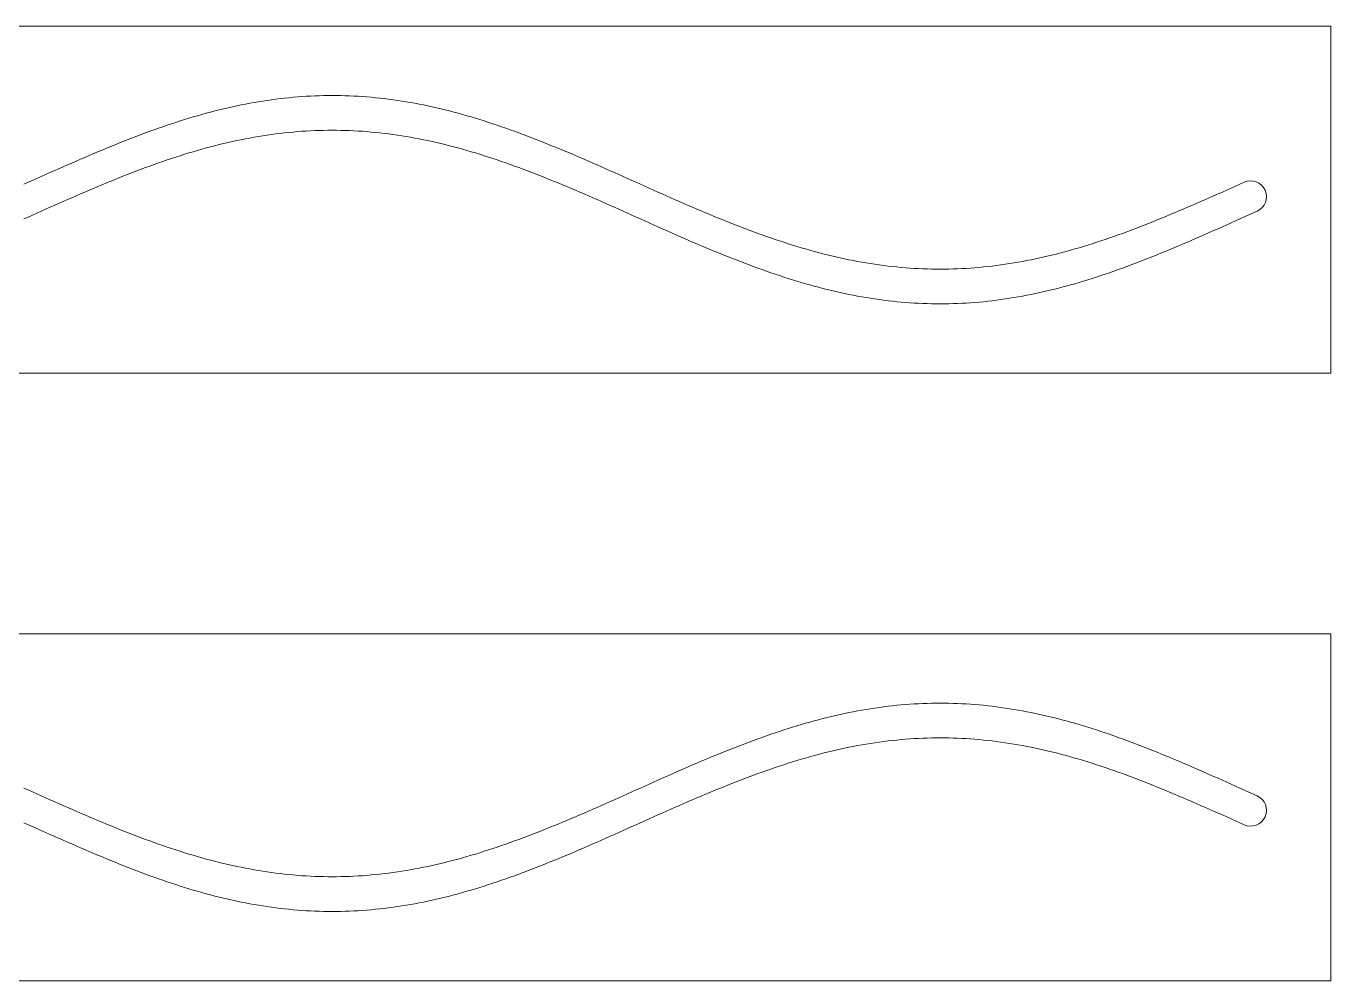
# Model space of a CAD drawing. Header units: millimetres. Extents: x 0 to 600, y -180 to 0.
# Drawn here: x 449.8 to 600, y -110 to 0 of the extents above; entities that cross this region are included whole.
import ezdxf

# ---------------------------------------------------------------- set-up
doc = ezdxf.new("R2010")
doc.units = ezdxf.units.MM
doc.layers.add('slider', color=2, linetype='CONTINUOUS', lineweight=0)

msp = doc.modelspace()

# ---------------------------------------------------------------- linework, layer by layer
at = {"layer": 'slider'}
for p, q in [((600, 0), (300, 0)), ((600, -40), (600, 0)), ((474.5, -9.08992), (475, -8.9903)), ((475, -8.9903), (475.5, -8.89521)), ((475.5, -8.89521), (476, -8.80471)), ((476, -8.80471), (476.5, -8.71884)), ((476.5, -8.71884), (477, -8.63764)), ((477, -8.63764), (477.5, -8.56116)), ((477.5, -8.56116), (478, -8.48943)), ((478, -8.48943), (478.5, -8.42248)), ((478.5, -8.42248), (479, -8.36036)), ((479, -8.36036), (479.5, -8.3031)), ((479.5, -8.3031), (480, -8.25071)), ((480, -8.25071), (480.5, -8.20324)), ((480.5, -8.20324), (481, -8.1607)), ((481, -8.1607), (481.5, -8.12311)), ((481.5, -8.12311), (482, -8.0905)), ((482, -8.0905), (482.5, -8.06287)), ((482.5, -8.06287), (483, -8.04025)), ((483, -8.04025), (483.5, -8.02265)), ((483.5, -8.02265), (484, -8.01007)), ((484, -8.01007), (484.5, -8.00252)), ((484.5, -8.00252), (485, -8)), ((485, -8), (485.5, -8.00252)), ((485.5, -8.00252), (486, -8.01007)), ((486, -8.01007), (486.5, -8.02265)), ((486.5, -8.02265), (487, -8.04026)), ((487, -8.04026), (487.5, -8.06288)), ((487.5, -8.06288), (488, -8.09051)), ((488, -8.09051), (488.5, -8.12312)), ((488.5, -8.12312), (489, -8.16071)), ((489, -8.16071), (489.5, -8.20325)), ((489.5, -8.20325), (490, -8.25073)), ((490, -8.25073), (490.5, -8.30312)), ((490.5, -8.30312), (491, -8.36038)), ((491, -8.36038), (491.5, -8.4225)), ((491.5, -8.4225), (492, -8.48945)), ((492, -8.48945), (492.5, -8.56118)), ((492.5, -8.56118), (493, -8.63767)), ((493, -8.63767), (493.5, -8.71887)), ((493.5, -8.71887), (494, -8.80474)), ((494, -8.80474), (494.5, -8.89524)), ((494.5, -8.89524), (495, -8.99033)), ((495, -8.99033), (495.5, -9.08996)), ((468.5, -10.6188), (469, -10.46927)), ((469, -10.46927), (469.5, -10.32354)), ((469.5, -10.32354), (470, -10.18167)), ((470, -10.18167), (470.5, -10.04374)), ((470.5, -10.04374), (471, -9.90982)), ((471, -9.90982), (471.5, -9.77997)), ((471.5, -9.77997), (472, -9.65425)), ((472, -9.65425), (472.5, -9.53275)), ((472.5, -9.53275), (473, -9.4155)), ((473, -9.4155), (473.5, -9.30258)), ((473.5, -9.30258), (474, -9.19403)), ((474, -9.19403), (474.5, -9.08992)), ((495.5, -9.08996), (496, -9.19407)), ((496, -9.19407), (496.5, -9.30261)), ((496.5, -9.30261), (497, -9.41554)), ((497, -9.41554), (497.5, -9.53278)), ((497.5, -9.53278), (498, -9.6543)), ((498, -9.6543), (498.5, -9.78001)), ((498.5, -9.78001), (499, -9.90986)), ((499, -9.90986), (499.5, -10.04379)), ((499.5, -10.04379), (500, -10.18172)), ((500, -10.18172), (500.5, -10.32359)), ((500.5, -10.32359), (501, -10.46932)), ((501, -10.46932), (501.5, -10.61885)), ((464, -12.12214), (464.5, -11.94209)), ((464.5, -11.94209), (465, -11.76509)), ((465, -11.76509), (465.5, -11.59123)), ((465.5, -11.59123), (466, -11.4206)), ((466, -11.4206), (466.5, -11.25328)), ((466.5, -11.25328), (467, -11.08936)), ((467, -11.08936), (467.5, -10.92892)), ((467.5, -10.92892), (468, -10.77204)), ((468, -10.77204), (468.5, -10.6188)), ((483.5, -12.02265), (484, -12.01007)), ((484, -12.01007), (484.5, -12.00252)), ((484.5, -12.00252), (485, -12)), ((485, -12), (485.5, -12.00252)), ((485.5, -12.00252), (486, -12.01007)), ((486, -12.01007), (486.5, -12.02265)), ((501.5, -10.61885), (502, -10.77209)), ((502, -10.77209), (502.5, -10.92897)), ((502.5, -10.92897), (503, -11.08941)), ((503, -11.08941), (503.5, -11.25334)), ((503.5, -11.25334), (504, -11.42066)), ((504, -11.42066), (504.5, -11.59129)), ((504.5, -11.59129), (505, -11.76515)), ((505, -11.76515), (505.5, -11.94215)), ((505.5, -11.94215), (506, -12.1222)), ((460, -13.66115), (460.5, -13.46009)), ((460.5, -13.46009), (461, -13.2613)), ((461, -13.2613), (461.5, -13.06491)), ((461.5, -13.06491), (462, -12.871)), ((462, -12.871), (462.5, -12.67967)), ((462.5, -12.67967), (463, -12.49102)), ((463, -12.49102), (463.5, -12.30514)), ((463.5, -12.30514), (464, -12.12214)), ((472.5, -13.53275), (473, -13.4155)), ((473, -13.4155), (473.5, -13.30258)), ((473.5, -13.30258), (474, -13.19403)), ((474, -13.19403), (474.5, -13.08992)), ((474.5, -13.08992), (475, -12.9903)), ((475, -12.9903), (475.5, -12.89521)), ((475.5, -12.89521), (476, -12.80471)), ((476, -12.80471), (476.5, -12.71884)), ((476.5, -12.71884), (477, -12.63764)), ((477, -12.63764), (477.5, -12.56116)), ((477.5, -12.56116), (478, -12.48943)), ((478, -12.48943), (478.5, -12.42248)), ((478.5, -12.42248), (479, -12.36036)), ((479, -12.36036), (479.5, -12.3031)), ((479.5, -12.3031), (480, -12.25071)), ((480, -12.25071), (480.5, -12.20324)), ((480.5, -12.20324), (481, -12.1607)), ((481, -12.1607), (481.5, -12.12311)), ((481.5, -12.12311), (482, -12.0905)), ((482, -12.0905), (482.5, -12.06287)), ((482.5, -12.06287), (483, -12.04025)), ((483, -12.04025), (483.5, -12.02265)), ((486.5, -12.02265), (487, -12.04026)), ((487, -12.04026), (487.5, -12.06288)), ((487.5, -12.06288), (488, -12.09051)), ((488, -12.09051), (488.5, -12.12312)), ((488.5, -12.12312), (489, -12.16071)), ((489, -12.16071), (489.5, -12.20325)), ((489.5, -12.20325), (490, -12.25073)), ((490, -12.25073), (490.5, -12.30312)), ((490.5, -12.30312), (491, -12.36038)), ((491, -12.36038), (491.5, -12.4225)), ((491.5, -12.4225), (492, -12.48945)), ((492, -12.48945), (492.5, -12.56118)), ((492.5, -12.56118), (493, -12.63767)), ((493, -12.63767), (493.5, -12.71887)), ((493.5, -12.71887), (494, -12.80474)), ((494, -12.80474), (494.5, -12.89524)), ((494.5, -12.89524), (495, -12.99033)), ((495, -12.99033), (495.5, -13.08996)), ((495.5, -13.08996), (496, -13.19407)), ((496, -13.19407), (496.5, -13.30261)), ((496.5, -13.30261), (497, -13.41554)), ((497, -13.41554), (497.5, -13.53278)), ((506, -12.1222), (506.5, -12.3052)), ((506.5, -12.3052), (507, -12.49108)), ((507, -12.49108), (507.5, -12.67973)), ((507.5, -12.67973), (508, -12.87106)), ((508, -12.87106), (508.5, -13.06497)), ((508.5, -13.06497), (509, -13.26137)), ((509, -13.26137), (509.5, -13.46015)), ((509.5, -13.46015), (510, -13.66122)), ((456.5, -15.124), (457, -14.90982)), ((457, -14.90982), (457.5, -14.6972)), ((457.5, -14.6972), (458, -14.48624)), ((458, -14.48624), (458.5, -14.27706)), ((458.5, -14.27706), (459, -14.06974)), ((459, -14.06974), (459.5, -13.86441)), ((459.5, -13.86441), (460, -13.66115)), ((467, -15.08936), (467.5, -14.92892)), ((467.5, -14.92892), (468, -14.77204)), ((468, -14.77204), (468.5, -14.6188)), ((468.5, -14.6188), (469, -14.46927)), ((469, -14.46927), (469.5, -14.32354)), ((469.5, -14.32354), (470, -14.18167)), ((470, -14.18167), (470.5, -14.04374)), ((470.5, -14.04374), (471, -13.90982)), ((471, -13.90982), (471.5, -13.77997)), ((471.5, -13.77997), (472, -13.65425)), ((472, -13.65425), (472.5, -13.53275)), ((497.5, -13.53278), (498, -13.6543)), ((498, -13.6543), (498.5, -13.78001)), ((498.5, -13.78001), (499, -13.90986)), ((499, -13.90986), (499.5, -14.04379)), ((499.5, -14.04379), (500, -14.18172)), ((500, -14.18172), (500.5, -14.32359)), ((500.5, -14.32359), (501, -14.46932)), ((501, -14.46932), (501.5, -14.61885)), ((501.5, -14.61885), (502, -14.77209)), ((502, -14.77209), (502.5, -14.92897)), ((502.5, -14.92897), (503, -15.08941)), ((510, -13.66122), (510.5, -13.86447)), ((510.5, -13.86447), (511, -14.06981)), ((511, -14.06981), (511.5, -14.27712)), ((511.5, -14.27712), (512, -14.48631)), ((512, -14.48631), (512.5, -14.69727)), ((512.5, -14.69727), (513, -14.90989)), ((513, -14.90989), (513.5, -15.12407)), ((453, -16.65766), (453.5, -16.43565)), ((453.5, -16.43565), (454, -16.21443)), ((454, -16.21443), (454.5, -15.9941)), ((454.5, -15.9941), (455, -15.77479)), ((455, -15.77479), (455.5, -15.55659)), ((455.5, -15.55659), (456, -15.33963)), ((456, -15.33963), (456.5, -15.124)), ((462.5, -16.67967), (463, -16.49102)), ((463, -16.49102), (463.5, -16.30514)), ((463.5, -16.30514), (464, -16.12214)), ((464, -16.12214), (464.5, -15.94209)), ((464.5, -15.94209), (465, -15.76509)), ((465, -15.76509), (465.5, -15.59123)), ((465.5, -15.59123), (466, -15.4206)), ((466, -15.4206), (466.5, -15.25328)), ((466.5, -15.25328), (467, -15.08936)), ((503, -15.08941), (503.5, -15.25334)), ((503.5, -15.25334), (504, -15.42066)), ((504, -15.42066), (504.5, -15.59129)), ((504.5, -15.59129), (505, -15.76515)), ((505, -15.76515), (505.5, -15.94215)), ((505.5, -15.94215), (506, -16.1222)), ((506, -16.1222), (506.5, -16.3052)), ((506.5, -16.3052), (507, -16.49108)), ((507, -16.49108), (507.5, -16.67973)), ((513.5, -15.12407), (514, -15.3397)), ((514, -15.3397), (514.5, -15.55666)), ((514.5, -15.55666), (515, -15.77486)), ((515, -15.77486), (515.5, -15.99417)), ((515.5, -15.99417), (516, -16.2145)), ((516, -16.2145), (516.5, -16.43572)), ((516.5, -16.43572), (517, -16.65774)), ((449.5, -18.224234), (450, -18)), ((450, -18), (450.5, -17.775619)), ((450.5, -17.775619), (451, -17.551351)), ((451, -17.551351), (451.5, -17.327308)), ((451.5, -17.327308), (452, -17.103605)), ((452, -17.103605), (452.5, -16.88035)), ((452.5, -16.88035), (453, -16.65766)), ((459, -18.06974), (459.5, -17.86441)), ((459.5, -17.86441), (460, -17.66115)), ((460, -17.66115), (460.5, -17.46009)), ((460.5, -17.46009), (461, -17.2613)), ((461, -17.2613), (461.5, -17.06491)), ((461.5, -17.06491), (462, -16.871)), ((462, -16.871), (462.5, -16.67967)), ((507.5, -16.67973), (508, -16.87106)), ((508, -16.87106), (508.5, -17.06497)), ((508.5, -17.06497), (509, -17.26137)), ((509, -17.26137), (509.5, -17.46015)), ((509.5, -17.46015), (510, -17.66122)), ((510, -17.66122), (510.5, -17.86447)), ((510.5, -17.86447), (511, -18.06981)), ((517, -16.65774), (517.5, -16.88043)), ((517.5, -16.88043), (518, -17.103678)), ((518, -17.103678), (518.5, -17.327382)), ((518.5, -17.327382), (519, -17.551424)), ((519, -17.551424), (519.5, -17.775692)), ((519.5, -17.775692), (520, -18.000073)), ((520, -18.000073), (520.5, -18.224455)), ((589.5, -18.224234), (590, -18)), ((455.5, -19.55659), (456, -19.33963)), ((456, -19.33963), (456.5, -19.124)), ((456.5, -19.124), (457, -18.90982)), ((457, -18.90982), (457.5, -18.6972)), ((457.5, -18.6972), (458, -18.48624)), ((458, -18.48624), (458.5, -18.27706)), ((458.5, -18.27706), (459, -18.06974)), ((511, -18.06981), (511.5, -18.27712)), ((511.5, -18.27712), (512, -18.48631)), ((512, -18.48631), (512.5, -18.69727)), ((512.5, -18.69727), (513, -18.90989)), ((513, -18.90989), (513.5, -19.12407)), ((513.5, -19.12407), (514, -19.3397)), ((514, -19.3397), (514.5, -19.55666)), ((520.5, -18.224455), (521, -18.448723)), ((521, -18.448723), (521.5, -18.672765)), ((521.5, -18.672765), (522, -18.896468)), ((522, -18.896468), (522.5, -19.11972)), ((522.5, -19.11972), (523, -19.34241)), ((523, -19.34241), (523.5, -19.56442)), ((586.5, -19.5642), (587, -19.34219)), ((587, -19.34219), (587.5, -19.1195)), ((587.5, -19.1195), (588, -18.896249)), ((588, -18.896249), (588.5, -18.672545)), ((588.5, -18.672545), (589, -18.448503)), ((589, -18.448503), (589.5, -18.224234)), ((452, -21.103605), (452.5, -20.88035)), ((452.5, -20.88035), (453, -20.65766)), ((453, -20.65766), (453.5, -20.43565)), ((453.5, -20.43565), (454, -20.21443)), ((454, -20.21443), (454.5, -19.9941)), ((454.5, -19.9941), (455, -19.77479)), ((455, -19.77479), (455.5, -19.55659)), ((514.5, -19.55666), (515, -19.77486)), ((515, -19.77486), (515.5, -19.99417)), ((515.5, -19.99417), (516, -20.2145)), ((516, -20.2145), (516.5, -20.43572)), ((516.5, -20.43572), (517, -20.65774)), ((517, -20.65774), (517.5, -20.88043)), ((517.5, -20.88043), (518, -21.103678)), ((523.5, -19.56442), (524, -19.78565)), ((524, -19.78565), (524.5, -20.00597)), ((524.5, -20.00597), (525, -20.22529)), ((525, -20.22529), (525.5, -20.44348)), ((525.5, -20.44348), (526, -20.66045)), ((526, -20.66045), (526.5, -20.87607)), ((526.5, -20.87607), (527, -21.09025)), ((583, -21.09004), (583.5, -20.87586)), ((583.5, -20.87586), (584, -20.66023)), ((584, -20.66023), (584.5, -20.44327)), ((584.5, -20.44327), (585, -20.22507)), ((585, -20.22507), (585.5, -20.00575)), ((585.5, -20.00575), (586, -19.78543)), ((586, -19.78543), (586.5, -19.5642)), ((449.5, -22.224234), (450, -22)), ((450, -22), (450.5, -21.775619)), ((450.5, -21.775619), (451, -21.551351)), ((451, -21.551351), (451.5, -21.327308)), ((451.5, -21.327308), (452, -21.103605)), ((518, -21.103678), (518.5, -21.327382)), ((518.5, -21.327382), (519, -21.551424)), ((519, -21.551424), (519.5, -21.775692)), ((519.5, -21.775692), (520, -22.000073)), ((520, -22.000073), (520.5, -22.224455)), ((520.5, -22.224455), (521, -22.448723)), ((521, -22.448723), (521.5, -22.672765)), ((527, -21.09025), (527.5, -21.30287)), ((527.5, -21.30287), (528, -21.51382)), ((528, -21.51382), (528.5, -21.72301)), ((528.5, -21.72301), (529, -21.93033)), ((529, -21.93033), (529.5, -22.13566)), ((529.5, -22.13566), (530, -22.33891)), ((530, -22.33891), (530.5, -22.53998)), ((579.5, -22.53978), (580, -22.33871)), ((580, -22.33871), (580.5, -22.13546)), ((580.5, -22.13546), (581, -21.93012)), ((581, -21.93012), (581.5, -21.72281)), ((581.5, -21.72281), (582, -21.51362)), ((582, -21.51362), (582.5, -21.30266)), ((582.5, -21.30266), (583, -21.09004)), ((588.5, -22.672545), (589, -22.448503)), ((589, -22.448503), (589.5, -22.224234)), ((589.5, -22.224234), (591.493495, -21.330215)), ((521.5, -22.672765), (522, -22.896468)), ((522, -22.896468), (522.5, -23.11972)), ((522.5, -23.11972), (523, -23.34241)), ((523, -23.34241), (523.5, -23.56442)), ((523.5, -23.56442), (524, -23.78565)), ((524, -23.78565), (524.5, -24.00597)), ((524.5, -24.00597), (525, -24.22529)), ((530.5, -22.53998), (531, -22.73876)), ((531, -22.73876), (531.5, -22.93516)), ((531.5, -22.93516), (532, -23.12907)), ((532, -23.12907), (532.5, -23.32039)), ((532.5, -23.32039), (533, -23.50904)), ((533, -23.50904), (533.5, -23.69492)), ((533.5, -23.69492), (534, -23.87792)), ((534, -23.87792), (534.5, -24.05797)), ((575.5, -24.0578), (576, -23.87775)), ((576, -23.87775), (576.5, -23.69474)), ((576.5, -23.69474), (577, -23.50886)), ((577, -23.50886), (577.5, -23.32021)), ((577.5, -23.32021), (578, -23.12888)), ((578, -23.12888), (578.5, -22.93496)), ((578.5, -22.93496), (579, -22.73857)), ((579, -22.73857), (579.5, -22.53978)), ((585, -24.22507), (585.5, -24.00575)), ((585.5, -24.00575), (586, -23.78543)), ((586, -23.78543), (586.5, -23.5642)), ((586.5, -23.5642), (587, -23.34219)), ((587, -23.34219), (587.5, -23.1195)), ((587.5, -23.1195), (588, -22.896249)), ((588, -22.896249), (588.5, -22.672545)), ((525, -24.22529), (525.5, -24.44348)), ((525.5, -24.44348), (526, -24.66045)), ((526, -24.66045), (526.5, -24.87607)), ((526.5, -24.87607), (527, -25.09025)), ((527, -25.09025), (527.5, -25.30287)), ((527.5, -25.30287), (528, -25.51382)), ((528, -25.51382), (528.5, -25.72301)), ((534.5, -24.05797), (535, -24.23497)), ((535, -24.23497), (535.5, -24.40883)), ((535.5, -24.40883), (536, -24.57946)), ((536, -24.57946), (536.5, -24.74677)), ((536.5, -24.74677), (537, -24.91069)), ((537, -24.91069), (537.5, -25.07113)), ((537.5, -25.07113), (538, -25.22801)), ((538, -25.22801), (538.5, -25.38125)), ((538.5, -25.38125), (539, -25.53078)), ((539, -25.53078), (539.5, -25.67651)), ((570.5, -25.67637), (571, -25.53063)), ((571, -25.53063), (571.5, -25.3811)), ((571.5, -25.3811), (572, -25.22786)), ((572, -25.22786), (572.5, -25.07098)), ((572.5, -25.07098), (573, -24.91053)), ((573, -24.91053), (573.5, -24.74661)), ((573.5, -24.74661), (574, -24.57929)), ((574, -24.57929), (574.5, -24.40866)), ((574.5, -24.40866), (575, -24.2348)), ((575, -24.2348), (575.5, -24.0578)), ((581.5, -25.72281), (582, -25.51362)), ((582, -25.51362), (582.5, -25.30266)), ((582.5, -25.30266), (583, -25.09004)), ((583, -25.09004), (583.5, -24.87586)), ((583.5, -24.87586), (584, -24.66023)), ((584, -24.66023), (584.5, -24.44327)), ((584.5, -24.44327), (585, -24.22507)), ((528.5, -25.72301), (529, -25.93033)), ((529, -25.93033), (529.5, -26.13566)), ((529.5, -26.13566), (530, -26.33891)), ((530, -26.33891), (530.5, -26.53998)), ((530.5, -26.53998), (531, -26.73876)), ((531, -26.73876), (531.5, -26.93516)), ((531.5, -26.93516), (532, -27.12907)), ((539.5, -25.67651), (540, -25.81837)), ((540, -25.81837), (540.5, -25.9563)), ((540.5, -25.9563), (541, -26.09023)), ((541, -26.09023), (541.5, -26.22008)), ((541.5, -26.22008), (542, -26.34579)), ((542, -26.34579), (542.5, -26.46729)), ((542.5, -26.46729), (543, -26.58454)), ((543, -26.58454), (543.5, -26.69746)), ((543.5, -26.69746), (544, -26.806)), ((544, -26.806), (544.5, -26.91011)), ((544.5, -26.91011), (545, -27.00973)), ((545, -27.00973), (545.5, -27.10482)), ((564.5, -27.10473), (565, -27.00964)), ((565, -27.00964), (565.5, -26.91001)), ((565.5, -26.91001), (566, -26.8059)), ((566, -26.8059), (566.5, -26.69735)), ((566.5, -26.69735), (567, -26.58442)), ((567, -26.58442), (567.5, -26.46718)), ((567.5, -26.46718), (568, -26.34566)), ((568, -26.34566), (568.5, -26.21995)), ((568.5, -26.21995), (569, -26.0901)), ((569, -26.0901), (569.5, -25.95617)), ((569.5, -25.95617), (570, -25.81824)), ((570, -25.81824), (570.5, -25.67637)), ((578, -27.12888), (578.5, -26.93496)), ((578.5, -26.93496), (579, -26.73857)), ((579, -26.73857), (579.5, -26.53978)), ((579.5, -26.53978), (580, -26.33871)), ((580, -26.33871), (580.5, -26.13546)), ((580.5, -26.13546), (581, -25.93012)), ((581, -25.93012), (581.5, -25.72281)), ((532, -27.12907), (532.5, -27.32039)), ((532.5, -27.32039), (533, -27.50904)), ((533, -27.50904), (533.5, -27.69492)), ((533.5, -27.69492), (534, -27.87792)), ((534, -27.87792), (534.5, -28.05797)), ((534.5, -28.05797), (535, -28.23497)), ((535, -28.23497), (535.5, -28.40883)), ((535.5, -28.40883), (536, -28.57946)), ((545.5, -27.10482), (546, -27.19532)), ((546, -27.19532), (546.5, -27.28119)), ((546.5, -27.28119), (547, -27.36238)), ((547, -27.36238), (547.5, -27.43887)), ((547.5, -27.43887), (548, -27.5106)), ((548, -27.5106), (548.5, -27.57754)), ((548.5, -27.57754), (549, -27.63966)), ((549, -27.63966), (549.5, -27.69692)), ((549.5, -27.69692), (550, -27.7493)), ((550, -27.7493), (550.5, -27.79678)), ((550.5, -27.79678), (551, -27.83931)), ((551, -27.83931), (551.5, -27.8769)), ((551.5, -27.8769), (552, -27.90951)), ((552, -27.90951), (552.5, -27.93713)), ((552.5, -27.93713), (553, -27.95975)), ((553, -27.95975), (553.5, -27.97736)), ((553.5, -27.97736), (554, -27.98994)), ((554, -27.98994), (554.5, -27.99748)), ((554.5, -27.99748), (555, -28)), ((555, -28), (555.5, -27.99748)), ((555.5, -27.99748), (556, -27.98993)), ((556, -27.98993), (556.5, -27.97734)), ((556.5, -27.97734), (557, -27.95973)), ((557, -27.95973), (557.5, -27.93711)), ((557.5, -27.93711), (558, -27.90948)), ((558, -27.90948), (558.5, -27.87687)), ((558.5, -27.87687), (559, -27.83928)), ((559, -27.83928), (559.5, -27.79673)), ((559.5, -27.79673), (560, -27.74925)), ((560, -27.74925), (560.5, -27.69687)), ((560.5, -27.69687), (561, -27.6396)), ((561, -27.6396), (561.5, -27.57747)), ((561.5, -27.57747), (562, -27.51053)), ((562, -27.51053), (562.5, -27.43879)), ((562.5, -27.43879), (563, -27.36231)), ((563, -27.36231), (563.5, -27.28111)), ((563.5, -27.28111), (564, -27.19523)), ((564, -27.19523), (564.5, -27.10473)), ((574, -28.57929), (574.5, -28.40866)), ((574.5, -28.40866), (575, -28.2348)), ((575, -28.2348), (575.5, -28.0578)), ((575.5, -28.0578), (576, -27.87775)), ((576, -27.87775), (576.5, -27.69474)), ((576.5, -27.69474), (577, -27.50886)), ((577, -27.50886), (577.5, -27.32021)), ((577.5, -27.32021), (578, -27.12888)), ((536, -28.57946), (536.5, -28.74677)), ((536.5, -28.74677), (537, -28.91069)), ((537, -28.91069), (537.5, -29.07113)), ((537.5, -29.07113), (538, -29.22801)), ((538, -29.22801), (538.5, -29.38125)), ((538.5, -29.38125), (539, -29.53078)), ((539, -29.53078), (539.5, -29.67651)), ((539.5, -29.67651), (540, -29.81837)), ((540, -29.81837), (540.5, -29.9563)), ((540.5, -29.9563), (541, -30.09023)), ((569, -30.0901), (569.5, -29.95617)), ((569.5, -29.95617), (570, -29.81824)), ((570, -29.81824), (570.5, -29.67637)), ((570.5, -29.67637), (571, -29.53063)), ((571, -29.53063), (571.5, -29.3811)), ((571.5, -29.3811), (572, -29.22786)), ((572, -29.22786), (572.5, -29.07098)), ((572.5, -29.07098), (573, -28.91053)), ((573, -28.91053), (573.5, -28.74661)), ((573.5, -28.74661), (574, -28.57929)), ((541, -30.09023), (541.5, -30.22008)), ((541.5, -30.22008), (542, -30.34579)), ((542, -30.34579), (542.5, -30.46729)), ((542.5, -30.46729), (543, -30.58454)), ((543, -30.58454), (543.5, -30.69746)), ((543.5, -30.69746), (544, -30.806)), ((544, -30.806), (544.5, -30.91011)), ((544.5, -30.91011), (545, -31.00973)), ((545, -31.00973), (545.5, -31.10482)), ((545.5, -31.10482), (546, -31.19532)), ((546, -31.19532), (546.5, -31.28119)), ((546.5, -31.28119), (547, -31.36238)), ((547, -31.36238), (547.5, -31.43887)), ((547.5, -31.43887), (548, -31.5106)), ((548, -31.5106), (548.5, -31.57754)), ((561.5, -31.57747), (562, -31.51053)), ((562, -31.51053), (562.5, -31.43879)), ((562.5, -31.43879), (563, -31.36231)), ((563, -31.36231), (563.5, -31.28111)), ((563.5, -31.28111), (564, -31.19523)), ((564, -31.19523), (564.5, -31.10473)), ((564.5, -31.10473), (565, -31.00964)), ((565, -31.00964), (565.5, -30.91001)), ((565.5, -30.91001), (566, -30.8059)), ((566, -30.8059), (566.5, -30.69735)), ((566.5, -30.69735), (567, -30.58442)), ((567, -30.58442), (567.5, -30.46718)), ((567.5, -30.46718), (568, -30.34566)), ((568, -30.34566), (568.5, -30.21995)), ((568.5, -30.21995), (569, -30.0901)), ((548.5, -31.57754), (549, -31.63966)), ((549, -31.63966), (549.5, -31.69692)), ((549.5, -31.69692), (550, -31.7493)), ((550, -31.7493), (550.5, -31.79678)), ((550.5, -31.79678), (551, -31.83931)), ((551, -31.83931), (551.5, -31.8769)), ((551.5, -31.8769), (552, -31.90951)), ((552, -31.90951), (552.5, -31.93713)), ((552.5, -31.93713), (553, -31.95975)), ((553, -31.95975), (553.5, -31.97736)), ((553.5, -31.97736), (554, -31.98994)), ((554, -31.98994), (554.5, -31.99748)), ((554.5, -31.99748), (555, -32)), ((555, -32), (555.5, -31.99748)), ((555.5, -31.99748), (556, -31.98993)), ((556, -31.98993), (556.5, -31.97734)), ((556.5, -31.97734), (557, -31.95973)), ((557, -31.95973), (557.5, -31.93711)), ((557.5, -31.93711), (558, -31.90948)), ((558, -31.90948), (558.5, -31.87687)), ((558.5, -31.87687), (559, -31.83928)), ((559, -31.83928), (559.5, -31.79673)), ((559.5, -31.79673), (560, -31.74925)), ((560, -31.74925), (560.5, -31.69687)), ((560.5, -31.69687), (561, -31.6396)), ((561, -31.6396), (561.5, -31.57747)), ((300, -40), (600, -40)), ((600, -70), (300, -70)), ((600, -110), (600, -70)), ((551, -78.16069), (551.5, -78.1231)), ((551.5, -78.1231), (552, -78.09049)), ((552, -78.09049), (552.5, -78.06287)), ((552.5, -78.06287), (553, -78.04025)), ((553, -78.04025), (553.5, -78.02264)), ((553.5, -78.02264), (554, -78.01006)), ((554, -78.01006), (554.5, -78.00252)), ((554.5, -78.00252), (555, -78)), ((555, -78), (555.5, -78.00252)), ((555.5, -78.00252), (556, -78.01007)), ((556, -78.01007), (556.5, -78.02266)), ((556.5, -78.02266), (557, -78.04027)), ((557, -78.04027), (557.5, -78.06289)), ((557.5, -78.06289), (558, -78.09052)), ((558, -78.09052), (558.5, -78.12313)), ((558.5, -78.12313), (559, -78.16072)), ((542, -79.65421), (542.5, -79.53271)), ((542.5, -79.53271), (543, -79.41546)), ((543, -79.41546), (543.5, -79.30254)), ((543.5, -79.30254), (544, -79.194)), ((544, -79.194), (544.5, -79.08989)), ((544.5, -79.08989), (545, -78.99027)), ((545, -78.99027), (545.5, -78.89518)), ((545.5, -78.89518), (546, -78.80468)), ((546, -78.80468), (546.5, -78.71881)), ((546.5, -78.71881), (547, -78.63762)), ((547, -78.63762), (547.5, -78.56113)), ((547.5, -78.56113), (548, -78.4894)), ((548, -78.4894), (548.5, -78.42246)), ((548.5, -78.42246), (549, -78.36034)), ((549, -78.36034), (549.5, -78.30308)), ((549.5, -78.30308), (550, -78.2507)), ((550, -78.2507), (550.5, -78.20322)), ((550.5, -78.20322), (551, -78.16069)), ((559, -78.16072), (559.5, -78.20327)), ((559.5, -78.20327), (560, -78.25075)), ((560, -78.25075), (560.5, -78.30313)), ((560.5, -78.30313), (561, -78.3604)), ((561, -78.3604), (561.5, -78.42253)), ((561.5, -78.42253), (562, -78.48947)), ((562, -78.48947), (562.5, -78.56121)), ((562.5, -78.56121), (563, -78.63769)), ((563, -78.63769), (563.5, -78.71889)), ((563.5, -78.71889), (564, -78.80477)), ((564, -78.80477), (564.5, -78.89527)), ((564.5, -78.89527), (565, -78.99036)), ((565, -78.99036), (565.5, -79.08999)), ((565.5, -79.08999), (566, -79.1941)), ((566, -79.1941), (566.5, -79.30265)), ((566.5, -79.30265), (567, -79.41558)), ((567, -79.41558), (567.5, -79.53282)), ((567.5, -79.53282), (568, -79.65434)), ((536.5, -81.25323), (537, -81.08931)), ((537, -81.08931), (537.5, -80.92887)), ((537.5, -80.92887), (538, -80.77199)), ((538, -80.77199), (538.5, -80.61875)), ((538.5, -80.61875), (539, -80.46922)), ((539, -80.46922), (539.5, -80.32349)), ((539.5, -80.32349), (540, -80.18163)), ((540, -80.18163), (540.5, -80.0437)), ((540.5, -80.0437), (541, -79.90977)), ((541, -79.90977), (541.5, -79.77992)), ((541.5, -79.77992), (542, -79.65421)), ((568, -79.65434), (568.5, -79.78005)), ((568.5, -79.78005), (569, -79.9099)), ((569, -79.9099), (569.5, -80.04383)), ((569.5, -80.04383), (570, -80.18176)), ((570, -80.18176), (570.5, -80.32363)), ((570.5, -80.32363), (571, -80.46937)), ((571, -80.46937), (571.5, -80.6189)), ((571.5, -80.6189), (572, -80.77214)), ((572, -80.77214), (572.5, -80.92902)), ((572.5, -80.92902), (573, -81.08947)), ((573, -81.08947), (573.5, -81.25339)), ((532.5, -82.67961), (533, -82.49096)), ((533, -82.49096), (533.5, -82.30508)), ((533.5, -82.30508), (534, -82.12208)), ((534, -82.12208), (534.5, -81.94203)), ((534.5, -81.94203), (535, -81.76503)), ((535, -81.76503), (535.5, -81.59117)), ((535.5, -81.59117), (536, -81.42054)), ((536, -81.42054), (536.5, -81.25323)), ((547, -82.63762), (547.5, -82.56113)), ((547.5, -82.56113), (548, -82.4894)), ((548, -82.4894), (548.5, -82.42246)), ((548.5, -82.42246), (549, -82.36034)), ((549, -82.36034), (549.5, -82.30308)), ((549.5, -82.30308), (550, -82.2507)), ((550, -82.2507), (550.5, -82.20322)), ((550.5, -82.20322), (551, -82.16069)), ((551, -82.16069), (551.5, -82.1231)), ((551.5, -82.1231), (552, -82.09049)), ((552, -82.09049), (552.5, -82.06287)), ((552.5, -82.06287), (553, -82.04025)), ((553, -82.04025), (553.5, -82.02264)), ((553.5, -82.02264), (554, -82.01006)), ((554, -82.01006), (554.5, -82.00252)), ((554.5, -82.00252), (555, -82)), ((555, -82), (555.5, -82.00252)), ((555.5, -82.00252), (556, -82.01007)), ((556, -82.01007), (556.5, -82.02266)), ((556.5, -82.02266), (557, -82.04027)), ((557, -82.04027), (557.5, -82.06289)), ((557.5, -82.06289), (558, -82.09052)), ((558, -82.09052), (558.5, -82.12313)), ((558.5, -82.12313), (559, -82.16072)), ((559, -82.16072), (559.5, -82.20327)), ((559.5, -82.20327), (560, -82.25075)), ((560, -82.25075), (560.5, -82.30313)), ((560.5, -82.30313), (561, -82.3604)), ((561, -82.3604), (561.5, -82.42253)), ((561.5, -82.42253), (562, -82.48947)), ((562, -82.48947), (562.5, -82.56121)), ((562.5, -82.56121), (563, -82.63769)), ((573.5, -81.25339), (574, -81.42071)), ((574, -81.42071), (574.5, -81.59134)), ((574.5, -81.59134), (575, -81.7652)), ((575, -81.7652), (575.5, -81.9422)), ((575.5, -81.9422), (576, -82.12225)), ((576, -82.12225), (576.5, -82.30526)), ((576.5, -82.30526), (577, -82.49114)), ((577, -82.49114), (577.5, -82.67979)), ((528.5, -84.27699), (529, -84.06967)), ((529, -84.06967), (529.5, -83.86434)), ((529.5, -83.86434), (530, -83.66109)), ((530, -83.66109), (530.5, -83.46002)), ((530.5, -83.46002), (531, -83.26124)), ((531, -83.26124), (531.5, -83.06484)), ((531.5, -83.06484), (532, -82.87093)), ((532, -82.87093), (532.5, -82.67961)), ((540, -84.18163), (540.5, -84.0437)), ((540.5, -84.0437), (541, -83.90977)), ((541, -83.90977), (541.5, -83.77992)), ((541.5, -83.77992), (542, -83.65421)), ((542, -83.65421), (542.5, -83.53271)), ((542.5, -83.53271), (543, -83.41546)), ((543, -83.41546), (543.5, -83.30254)), ((543.5, -83.30254), (544, -83.194)), ((544, -83.194), (544.5, -83.08989)), ((544.5, -83.08989), (545, -82.99027)), ((545, -82.99027), (545.5, -82.89518)), ((545.5, -82.89518), (546, -82.80468)), ((546, -82.80468), (546.5, -82.71881)), ((546.5, -82.71881), (547, -82.63762)), ((563, -82.63769), (563.5, -82.71889)), ((563.5, -82.71889), (564, -82.80477)), ((564, -82.80477), (564.5, -82.89527)), ((564.5, -82.89527), (565, -82.99036)), ((565, -82.99036), (565.5, -83.08999)), ((565.5, -83.08999), (566, -83.1941)), ((566, -83.1941), (566.5, -83.30265)), ((566.5, -83.30265), (567, -83.41558)), ((567, -83.41558), (567.5, -83.53282)), ((567.5, -83.53282), (568, -83.65434)), ((568, -83.65434), (568.5, -83.78005)), ((568.5, -83.78005), (569, -83.9099)), ((569, -83.9099), (569.5, -84.04383)), ((569.5, -84.04383), (570, -84.18176)), ((577.5, -82.67979), (578, -82.87112)), ((578, -82.87112), (578.5, -83.06504)), ((578.5, -83.06504), (579, -83.26143)), ((579, -83.26143), (579.5, -83.46022)), ((579.5, -83.46022), (580, -83.66129)), ((580, -83.66129), (580.5, -83.86454)), ((580.5, -83.86454), (581, -84.06988)), ((581, -84.06988), (581.5, -84.27719)), ((525, -85.77471), (525.5, -85.55652)), ((525.5, -85.55652), (526, -85.33955)), ((526, -85.33955), (526.5, -85.12393)), ((526.5, -85.12393), (527, -84.90975)), ((527, -84.90975), (527.5, -84.69713)), ((527.5, -84.69713), (528, -84.48618)), ((528, -84.48618), (528.5, -84.27699)), ((535, -85.76503), (535.5, -85.59117)), ((535.5, -85.59117), (536, -85.42054)), ((536, -85.42054), (536.5, -85.25323)), ((536.5, -85.25323), (537, -85.08931)), ((537, -85.08931), (537.5, -84.92887)), ((537.5, -84.92887), (538, -84.77199)), ((538, -84.77199), (538.5, -84.61875)), ((538.5, -84.61875), (539, -84.46922)), ((539, -84.46922), (539.5, -84.32349)), ((539.5, -84.32349), (540, -84.18163)), ((570, -84.18176), (570.5, -84.32363)), ((570.5, -84.32363), (571, -84.46937)), ((571, -84.46937), (571.5, -84.6189)), ((571.5, -84.6189), (572, -84.77214)), ((572, -84.77214), (572.5, -84.92902)), ((572.5, -84.92902), (573, -85.08947)), ((573, -85.08947), (573.5, -85.25339)), ((573.5, -85.25339), (574, -85.42071)), ((574, -85.42071), (574.5, -85.59134)), ((574.5, -85.59134), (575, -85.7652)), ((581.5, -84.27719), (582, -84.48638)), ((582, -84.48638), (582.5, -84.69734)), ((582.5, -84.69734), (583, -84.90996)), ((583, -84.90996), (583.5, -85.12414)), ((583.5, -85.12414), (584, -85.33977)), ((584, -85.33977), (584.5, -85.55673)), ((584.5, -85.55673), (585, -85.77493)), ((521.5, -87.327235), (522, -87.103532)), ((522, -87.103532), (522.5, -86.88028)), ((522.5, -86.88028), (523, -86.65759)), ((523, -86.65759), (523.5, -86.43558)), ((523.5, -86.43558), (524, -86.21435)), ((524, -86.21435), (524.5, -85.99403)), ((524.5, -85.99403), (525, -85.77471)), ((531, -87.26124), (531.5, -87.06484)), ((531.5, -87.06484), (532, -86.87093)), ((532, -86.87093), (532.5, -86.67961)), ((532.5, -86.67961), (533, -86.49096)), ((533, -86.49096), (533.5, -86.30508)), ((533.5, -86.30508), (534, -86.12208)), ((534, -86.12208), (534.5, -85.94203)), ((534.5, -85.94203), (535, -85.76503)), ((575, -85.7652), (575.5, -85.9422)), ((575.5, -85.9422), (576, -86.12225)), ((576, -86.12225), (576.5, -86.30526)), ((576.5, -86.30526), (577, -86.49114)), ((577, -86.49114), (577.5, -86.67979)), ((577.5, -86.67979), (578, -86.87112)), ((578, -86.87112), (578.5, -87.06504)), ((578.5, -87.06504), (579, -87.26143)), ((585, -85.77493), (585.5, -85.99425)), ((585.5, -85.99425), (586, -86.21457)), ((586, -86.21457), (586.5, -86.4358)), ((586.5, -86.4358), (587, -86.65781)), ((587, -86.65781), (587.5, -86.8805)), ((587.5, -86.8805), (588, -87.103751)), ((588, -87.103751), (588.5, -87.327455)), ((449.5, -87.775766), (450, -88)), ((450, -88), (450.5, -88.224381)), ((450.5, -88.224381), (451, -88.448649)), ((451, -88.448649), (451.5, -88.672692)), ((518.5, -88.672618), (519, -88.448576)), ((519, -88.448576), (519.5, -88.224308)), ((519.5, -88.224308), (520, -87.999927)), ((520, -87.999927), (520.5, -87.775545)), ((520.5, -87.775545), (521, -87.551277)), ((521, -87.551277), (521.5, -87.327235)), ((527.5, -88.69713), (528, -88.48618)), ((528, -88.48618), (528.5, -88.27699)), ((528.5, -88.27699), (529, -88.06967)), ((529, -88.06967), (529.5, -87.86434)), ((529.5, -87.86434), (530, -87.66109)), ((530, -87.66109), (530.5, -87.46002)), ((530.5, -87.46002), (531, -87.26124)), ((579, -87.26143), (579.5, -87.46022)), ((579.5, -87.46022), (580, -87.66129)), ((580, -87.66129), (580.5, -87.86454)), ((580.5, -87.86454), (581, -88.06988)), ((581, -88.06988), (581.5, -88.27719)), ((581.5, -88.27719), (582, -88.48638)), ((582, -88.48638), (582.5, -88.69734)), ((588.5, -87.327455), (589, -87.551497)), ((589, -87.551497), (589.5, -87.775766)), ((589.5, -87.775766), (591.493495, -88.669785)), ((451.5, -88.672692), (452, -88.896395)), ((452, -88.896395), (452.5, -89.11965)), ((452.5, -89.11965), (453, -89.34234)), ((453, -89.34234), (453.5, -89.56435)), ((453.5, -89.56435), (454, -89.78557)), ((454, -89.78557), (454.5, -90.0059)), ((454.5, -90.0059), (455, -90.22521)), ((515, -90.22514), (515.5, -90.00583)), ((515.5, -90.00583), (516, -89.7855)), ((516, -89.7855), (516.5, -89.56428)), ((516.5, -89.56428), (517, -89.34226)), ((517, -89.34226), (517.5, -89.11957)), ((517.5, -89.11957), (518, -88.896322)), ((518, -88.896322), (518.5, -88.672618)), ((524, -90.21435), (524.5, -89.99403)), ((524.5, -89.99403), (525, -89.77471)), ((525, -89.77471), (525.5, -89.55652)), ((525.5, -89.55652), (526, -89.33955)), ((526, -89.33955), (526.5, -89.12393)), ((526.5, -89.12393), (527, -88.90975)), ((527, -88.90975), (527.5, -88.69713)), ((582.5, -88.69734), (583, -88.90996)), ((583, -88.90996), (583.5, -89.12414)), ((583.5, -89.12414), (584, -89.33977)), ((584, -89.33977), (584.5, -89.55673)), ((584.5, -89.55673), (585, -89.77493)), ((585, -89.77493), (585.5, -89.99425)), ((585.5, -89.99425), (586, -90.21457)), ((455, -90.22521), (455.5, -90.44341)), ((455.5, -90.44341), (456, -90.66037)), ((456, -90.66037), (456.5, -90.876)), ((456.5, -90.876), (457, -91.09018)), ((457, -91.09018), (457.5, -91.3028)), ((457.5, -91.3028), (458, -91.51376)), ((458, -91.51376), (458.5, -91.72294)), ((511.5, -91.72288), (512, -91.51369)), ((512, -91.51369), (512.5, -91.30273)), ((512.5, -91.30273), (513, -91.09011)), ((513, -91.09011), (513.5, -90.87593)), ((513.5, -90.87593), (514, -90.6603)), ((514, -90.6603), (514.5, -90.44334)), ((514.5, -90.44334), (515, -90.22514)), ((520.5, -91.775545), (521, -91.551277)), ((521, -91.551277), (521.5, -91.327235)), ((521.5, -91.327235), (522, -91.103532)), ((522, -91.103532), (522.5, -90.88028)), ((522.5, -90.88028), (523, -90.65759)), ((523, -90.65759), (523.5, -90.43558)), ((523.5, -90.43558), (524, -90.21435)), ((586, -90.21457), (586.5, -90.4358)), ((586.5, -90.4358), (587, -90.65781)), ((587, -90.65781), (587.5, -90.8805)), ((587.5, -90.8805), (588, -91.103751)), ((588, -91.103751), (588.5, -91.327455)), ((588.5, -91.327455), (589, -91.551497)), ((589, -91.551497), (589.5, -91.775766)), ((449.5, -91.775766), (450, -92)), ((450, -92), (450.5, -92.224381)), ((450.5, -92.224381), (451, -92.448649)), ((451, -92.448649), (451.5, -92.672692)), ((451.5, -92.672692), (452, -92.896395)), ((452, -92.896395), (452.5, -93.11965)), ((452.5, -93.11965), (453, -93.34234)), ((458.5, -91.72294), (459, -91.93026)), ((459, -91.93026), (459.5, -92.13559)), ((459.5, -92.13559), (460, -92.33885)), ((460, -92.33885), (460.5, -92.53991)), ((460.5, -92.53991), (461, -92.7387)), ((461, -92.7387), (461.5, -92.93509)), ((461.5, -92.93509), (462, -93.129)), ((462, -93.129), (462.5, -93.32033)), ((507.5, -93.32027), (508, -93.12894)), ((508, -93.12894), (508.5, -92.93503)), ((508.5, -92.93503), (509, -92.73863)), ((509, -92.73863), (509.5, -92.53985)), ((509.5, -92.53985), (510, -92.33878)), ((510, -92.33878), (510.5, -92.13553)), ((510.5, -92.13553), (511, -91.93019)), ((511, -91.93019), (511.5, -91.72288)), ((517, -93.34226), (517.5, -93.11957)), ((517.5, -93.11957), (518, -92.896322)), ((518, -92.896322), (518.5, -92.672618)), ((518.5, -92.672618), (519, -92.448576)), ((519, -92.448576), (519.5, -92.224308)), ((519.5, -92.224308), (520, -91.999927)), ((520, -91.999927), (520.5, -91.775545)), ((589.5, -91.775766), (590, -92)), ((453, -93.34234), (453.5, -93.56435)), ((453.5, -93.56435), (454, -93.78557)), ((454, -93.78557), (454.5, -94.0059)), ((454.5, -94.0059), (455, -94.22521)), ((455, -94.22521), (455.5, -94.44341)), ((455.5, -94.44341), (456, -94.66037)), ((462.5, -93.32033), (463, -93.50898)), ((463, -93.50898), (463.5, -93.69486)), ((463.5, -93.69486), (464, -93.87786)), ((464, -93.87786), (464.5, -94.05791)), ((464.5, -94.05791), (465, -94.23491)), ((465, -94.23491), (465.5, -94.40877)), ((465.5, -94.40877), (466, -94.5794)), ((466, -94.5794), (466.5, -94.74672)), ((503.5, -94.74666), (504, -94.57934)), ((504, -94.57934), (504.5, -94.40871)), ((504.5, -94.40871), (505, -94.23485)), ((505, -94.23485), (505.5, -94.05785)), ((505.5, -94.05785), (506, -93.8778)), ((506, -93.8778), (506.5, -93.6948)), ((506.5, -93.6948), (507, -93.50892)), ((507, -93.50892), (507.5, -93.32027)), ((514, -94.6603), (514.5, -94.44334)), ((514.5, -94.44334), (515, -94.22514)), ((515, -94.22514), (515.5, -94.00583)), ((515.5, -94.00583), (516, -93.7855)), ((516, -93.7855), (516.5, -93.56428)), ((516.5, -93.56428), (517, -93.34226)), ((456, -94.66037), (456.5, -94.876)), ((456.5, -94.876), (457, -95.09018)), ((457, -95.09018), (457.5, -95.3028)), ((457.5, -95.3028), (458, -95.51376)), ((458, -95.51376), (458.5, -95.72294)), ((458.5, -95.72294), (459, -95.93026)), ((459, -95.93026), (459.5, -96.13559)), ((459.5, -96.13559), (460, -96.33885)), ((466.5, -94.74672), (467, -94.91064)), ((467, -94.91064), (467.5, -95.07108)), ((467.5, -95.07108), (468, -95.22796)), ((468, -95.22796), (468.5, -95.3812)), ((468.5, -95.3812), (469, -95.53073)), ((469, -95.53073), (469.5, -95.67646)), ((469.5, -95.67646), (470, -95.81833)), ((470, -95.81833), (470.5, -95.95626)), ((470.5, -95.95626), (471, -96.09018)), ((471, -96.09018), (471.5, -96.22003)), ((498.5, -96.21999), (499, -96.09014)), ((499, -96.09014), (499.5, -95.95621)), ((499.5, -95.95621), (500, -95.81828)), ((500, -95.81828), (500.5, -95.67641)), ((500.5, -95.67641), (501, -95.53068)), ((501, -95.53068), (501.5, -95.38115)), ((501.5, -95.38115), (502, -95.22791)), ((502, -95.22791), (502.5, -95.07103)), ((502.5, -95.07103), (503, -94.91059)), ((503, -94.91059), (503.5, -94.74666)), ((510, -96.33878), (510.5, -96.13553)), ((510.5, -96.13553), (511, -95.93019)), ((511, -95.93019), (511.5, -95.72288)), ((511.5, -95.72288), (512, -95.51369)), ((512, -95.51369), (512.5, -95.30273)), ((512.5, -95.30273), (513, -95.09011)), ((513, -95.09011), (513.5, -94.87593)), ((513.5, -94.87593), (514, -94.6603)), ((460, -96.33885), (460.5, -96.53991)), ((460.5, -96.53991), (461, -96.7387)), ((461, -96.7387), (461.5, -96.93509)), ((461.5, -96.93509), (462, -97.129)), ((462, -97.129), (462.5, -97.32033)), ((462.5, -97.32033), (463, -97.50898)), ((463, -97.50898), (463.5, -97.69486)), ((471.5, -96.22003), (472, -96.34575)), ((472, -96.34575), (472.5, -96.46725)), ((472.5, -96.46725), (473, -96.5845)), ((473, -96.5845), (473.5, -96.69742)), ((473.5, -96.69742), (474, -96.80597)), ((474, -96.80597), (474.5, -96.91008)), ((474.5, -96.91008), (475, -97.0097)), ((475, -97.0097), (475.5, -97.10479)), ((475.5, -97.10479), (476, -97.19529)), ((476, -97.19529), (476.5, -97.28116)), ((476.5, -97.28116), (477, -97.36236)), ((477, -97.36236), (477.5, -97.43884)), ((477.5, -97.43884), (478, -97.51057)), ((478, -97.51057), (478.5, -97.57752)), ((478.5, -97.57752), (479, -97.63964)), ((479, -97.63964), (479.5, -97.6969)), ((490.5, -97.69688), (491, -97.63962)), ((491, -97.63962), (491.5, -97.5775)), ((491.5, -97.5775), (492, -97.51055)), ((492, -97.51055), (492.5, -97.43882)), ((492.5, -97.43882), (493, -97.36233)), ((493, -97.36233), (493.5, -97.28113)), ((493.5, -97.28113), (494, -97.19526)), ((494, -97.19526), (494.5, -97.10476)), ((494.5, -97.10476), (495, -97.00967)), ((495, -97.00967), (495.5, -96.91004)), ((495.5, -96.91004), (496, -96.80593)), ((496, -96.80593), (496.5, -96.69739)), ((496.5, -96.69739), (497, -96.58446)), ((497, -96.58446), (497.5, -96.46722)), ((497.5, -96.46722), (498, -96.3457)), ((498, -96.3457), (498.5, -96.21999)), ((506.5, -97.6948), (507, -97.50892)), ((507, -97.50892), (507.5, -97.32027)), ((507.5, -97.32027), (508, -97.12894)), ((508, -97.12894), (508.5, -96.93503)), ((508.5, -96.93503), (509, -96.73863)), ((509, -96.73863), (509.5, -96.53985)), ((509.5, -96.53985), (510, -96.33878)), ((463.5, -97.69486), (464, -97.87786)), ((464, -97.87786), (464.5, -98.05791)), ((464.5, -98.05791), (465, -98.23491)), ((465, -98.23491), (465.5, -98.40877)), ((465.5, -98.40877), (466, -98.5794)), ((466, -98.5794), (466.5, -98.74672)), ((466.5, -98.74672), (467, -98.91064)), ((467, -98.91064), (467.5, -99.07108)), ((467.5, -99.07108), (468, -99.22796)), ((479.5, -97.6969), (480, -97.74929)), ((480, -97.74929), (480.5, -97.79676)), ((480.5, -97.79676), (481, -97.8393)), ((481, -97.8393), (481.5, -97.87689)), ((481.5, -97.87689), (482, -97.9095)), ((482, -97.9095), (482.5, -97.93713)), ((482.5, -97.93713), (483, -97.95975)), ((483, -97.95975), (483.5, -97.97735)), ((483.5, -97.97735), (484, -97.98993)), ((484, -97.98993), (484.5, -97.99748)), ((484.5, -97.99748), (485, -98)), ((485, -98), (485.5, -97.99748)), ((485.5, -97.99748), (486, -97.98993)), ((486, -97.98993), (486.5, -97.97735)), ((486.5, -97.97735), (487, -97.95974)), ((487, -97.95974), (487.5, -97.93712)), ((487.5, -97.93712), (488, -97.90949)), ((488, -97.90949), (488.5, -97.87688)), ((488.5, -97.87688), (489, -97.83929)), ((489, -97.83929), (489.5, -97.79675)), ((489.5, -97.79675), (490, -97.74927)), ((490, -97.74927), (490.5, -97.69688)), ((502, -99.22791), (502.5, -99.07103)), ((502.5, -99.07103), (503, -98.91059)), ((503, -98.91059), (503.5, -98.74666)), ((503.5, -98.74666), (504, -98.57934)), ((504, -98.57934), (504.5, -98.40871)), ((504.5, -98.40871), (505, -98.23485)), ((505, -98.23485), (505.5, -98.05785)), ((505.5, -98.05785), (506, -97.8778)), ((506, -97.8778), (506.5, -97.6948)), ((468, -99.22796), (468.5, -99.3812)), ((468.5, -99.3812), (469, -99.53073)), ((469, -99.53073), (469.5, -99.67646)), ((469.5, -99.67646), (470, -99.81833)), ((470, -99.81833), (470.5, -99.95626)), ((470.5, -99.95626), (471, -100.09018)), ((471, -100.09018), (471.5, -100.22003)), ((471.5, -100.22003), (472, -100.34575)), ((472, -100.34575), (472.5, -100.46725)), ((472.5, -100.46725), (473, -100.5845)), ((473, -100.5845), (473.5, -100.69742)), ((496.5, -100.69739), (497, -100.58446)), ((497, -100.58446), (497.5, -100.46722)), ((497.5, -100.46722), (498, -100.3457)), ((498, -100.3457), (498.5, -100.21999)), ((498.5, -100.21999), (499, -100.09014)), ((499, -100.09014), (499.5, -99.95621)), ((499.5, -99.95621), (500, -99.81828)), ((500, -99.81828), (500.5, -99.67641)), ((500.5, -99.67641), (501, -99.53068)), ((501, -99.53068), (501.5, -99.38115)), ((501.5, -99.38115), (502, -99.22791)), ((473.5, -100.69742), (474, -100.80597)), ((474, -100.80597), (474.5, -100.91008)), ((474.5, -100.91008), (475, -101.0097)), ((475, -101.0097), (475.5, -101.10479)), ((475.5, -101.10479), (476, -101.19529)), ((476, -101.19529), (476.5, -101.28116)), ((476.5, -101.28116), (477, -101.36236)), ((477, -101.36236), (477.5, -101.43884)), ((477.5, -101.43884), (478, -101.51057)), ((478, -101.51057), (478.5, -101.57752)), ((478.5, -101.57752), (479, -101.63964)), ((479, -101.63964), (479.5, -101.6969)), ((479.5, -101.6969), (480, -101.74929)), ((480, -101.74929), (480.5, -101.79676)), ((480.5, -101.79676), (481, -101.8393)), ((481, -101.8393), (481.5, -101.87689)), ((481.5, -101.87689), (482, -101.9095)), ((482, -101.9095), (482.5, -101.93713)), ((482.5, -101.93713), (483, -101.95975)), ((483, -101.95975), (483.5, -101.97735)), ((483.5, -101.97735), (484, -101.98993)), ((484, -101.98993), (484.5, -101.99748)), ((484.5, -101.99748), (485, -102)), ((485, -102), (485.5, -101.99748)), ((485.5, -101.99748), (486, -101.98993)), ((486, -101.98993), (486.5, -101.97735)), ((486.5, -101.97735), (487, -101.95974)), ((487, -101.95974), (487.5, -101.93712)), ((487.5, -101.93712), (488, -101.90949)), ((488, -101.90949), (488.5, -101.87688)), ((488.5, -101.87688), (489, -101.83929)), ((489, -101.83929), (489.5, -101.79675)), ((489.5, -101.79675), (490, -101.74927)), ((490, -101.74927), (490.5, -101.69688)), ((490.5, -101.69688), (491, -101.63962)), ((491, -101.63962), (491.5, -101.5775)), ((491.5, -101.5775), (492, -101.51055)), ((492, -101.51055), (492.5, -101.43882)), ((492.5, -101.43882), (493, -101.36233)), ((493, -101.36233), (493.5, -101.28113)), ((493.5, -101.28113), (494, -101.19526)), ((494, -101.19526), (494.5, -101.10476)), ((494.5, -101.10476), (495, -101.00967)), ((495, -101.00967), (495.5, -100.91004)), ((495.5, -100.91004), (496, -100.80593)), ((496, -100.80593), (496.5, -100.69739)), ((300, -110), (600, -110))]:
    msp.add_line(p, q, dxfattribs=at)
for centre, start, end in [((590.746747, -19.665108), 294.15470795, 114.15470795), ((590.746747, -90.334892), 245.84529205, 65.84529205)]:
    msp.add_arc(centre, 1.824888, start, end, dxfattribs=at)

doc.saveas('drawing.dxf')
